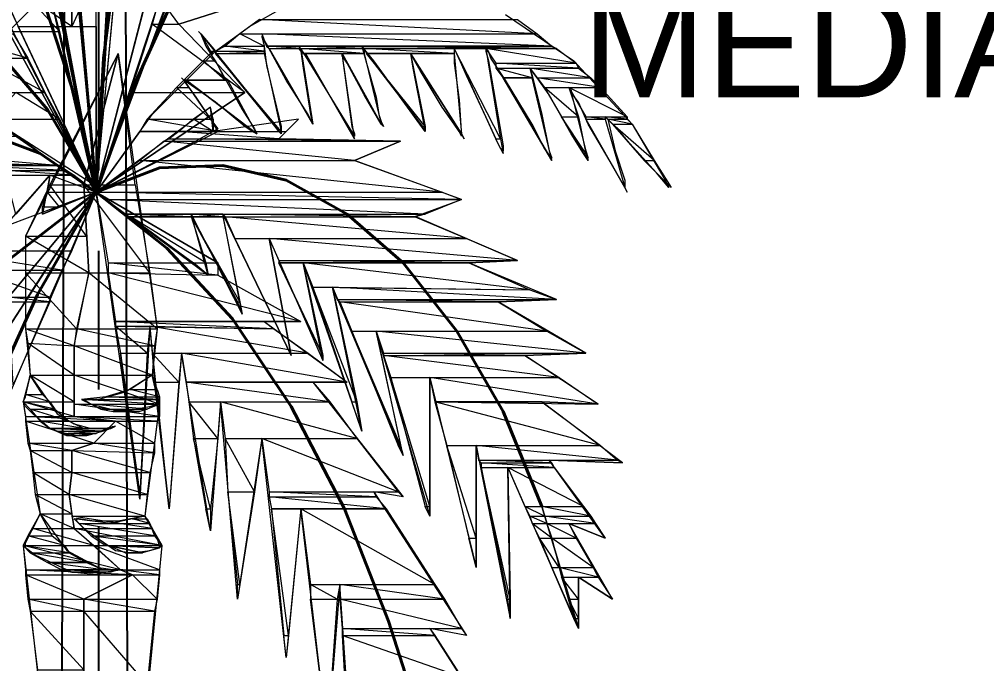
# Model space of a CAD drawing. Header units: inches. Extents: x 11 to 850, y 10 to 598.
# Drawn here: x 382.06 to 407.88, y 502.57 to 519.77 of the extents above; entities that cross this region are included whole.
import ezdxf

# ---------------------------------------------------------------- set-up
doc = ezdxf.new("R2010")
doc.units = ezdxf.units.IN
doc.header["$MEASUREMENT"] = 0
doc.layers.add('PDF_Geometry', color=7, linetype='Continuous')
doc.layers.add('PDF_Text', color=7, linetype='Continuous')
doc.styles.add('PDF Arial', font='arial.ttf')

msp = doc.modelspace()

# ---------------------------------------------------------------- linework, layer by layer
at = {"layer": 'PDF_Geometry', "color": 6, "lineweight": 25}
for points in [[(383.458, 581.037), (383.068, 465.664)], [(384.759, 581.037), (385.019, 465.664)]]:
    msp.add_lwpolyline(points, dxfattribs=at)
at = {"layer": 'PDF_Geometry', "color": 132, "lineweight": 40, "true_color": 0x00b8b8}
for points in [[(372.792, 498.182), (374.223, 501.954), (375.849, 505.466), (377.67, 508.522), (379.686, 511.189), (381.832, 513.4), (384.109, 515.156), (384.434, 520.294), (384.434, 525.432), (384.174, 530.504), (383.653, 535.512), (382.938, 540.455)], [(393.669, 540.065), (391.913, 538.569), (390.287, 536.683), (388.791, 534.406), (387.491, 531.74), (386.385, 528.813), (385.474, 525.627), (384.759, 522.245), (384.304, 518.733), (384.109, 515.156), (385.214, 518.213), (386.45, 520.944), (387.816, 523.415), (389.377, 525.497), (391.068, 527.253), (392.889, 528.618), (394.71, 529.594)], [(384.109, 515.156), (383.068, 520.359), (381.767, 525.432), (380.337, 530.309), (378.711, 534.927), (376.825, 539.349)], [(384.109, 515.156), (383.588, 521.139), (382.873, 526.992), (381.963, 532.781), (380.792, 538.374)], [(374.223, 528.943), (375.849, 528.553), (377.41, 527.708), (378.906, 526.472), (380.272, 524.846), (381.507, 522.83), (382.613, 520.554), (383.458, 517.952), (384.109, 515.156), (382.808, 517.367), (381.247, 519.188), (379.621, 520.489), (377.865, 521.269), (376.109, 521.594), (374.353, 521.334), (372.597, 520.554), (370.971, 519.318), (369.411, 517.562), (368.045, 515.416)], [(371.362, 508.392), (372.337, 510.798), (373.508, 512.815), (374.874, 514.506), (376.304, 515.741), (377.865, 516.587), (379.426, 516.912), (381.052, 516.782), (382.613, 516.196), (384.109, 515.156), (382.548, 512.424), (381.117, 509.303), (379.881, 505.856), (378.906, 502.279), (378.125, 498.442), (377.605, 494.474)], [(396.01, 506.766), (394.97, 509.303), (393.734, 511.449), (392.303, 513.27), (390.807, 514.571), (389.182, 515.481), (387.491, 515.871), (385.8, 515.806), (384.109, 515.156), (385.995, 513.66), (387.751, 511.774), (389.312, 509.433), (390.742, 506.701), (391.913, 503.71), (392.954, 500.458), (393.669, 496.946)]]:
    msp.add_lwpolyline(points, dxfattribs=at)
at = {"layer": 'PDF_Geometry', "lineweight": 25}
for points in [[(384.174, 528.293), (384.174, 515.741)], [(384.174, 520.944), (384.174, 517.237)], [(384.174, 515.416), (384.174, 515.416)], [(384.174, 513.595), (384.174, 509.888)], [(384.174, 508.067), (384.174, 508.067)], [(384.174, 506.246), (384.174, 501.693)]]:
    msp.add_lwpolyline(points, dxfattribs=at)
at = {"layer": 'PDF_Geometry', "color": 172, "lineweight": 20, "true_color": 0x0000b8}
for points in [[(382.093, 525.757), (384.109, 515.156), (384.564, 523.22)], [(382.483, 520.164), (381.767, 519.448), (384.109, 515.156), (382.353, 522.7)], [(384.109, 515.156), (385.605, 517.237), (387.295, 518.928), (388.206, 519.578), (389.116, 520.099)], [(395.035, 519.903), (396.856, 518.668), (398.417, 516.977), (399.262, 515.546), (399.392, 515.286), (399.067, 515.676), (398.352, 516.457), (398.026, 516.847), (397.831, 517.042), (397.766, 517.107), (397.961, 516.261), (398.221, 515.481), (398.221, 515.286), (398.287, 515.156), (398.221, 515.286), (397.896, 515.871), (397.246, 516.977), (396.986, 517.562), (396.791, 517.822), (396.791, 517.887), (396.791, 517.822), (397.181, 516.261), (397.246, 516.066), (397.116, 516.196), (396.791, 516.717), (396.205, 517.757), (395.88, 518.213), (395.685, 518.473), (395.75, 518.278), (396.01, 517.237), (396.205, 516.261), (396.27, 516.066), (396.075, 516.327), (395.75, 516.977), (395.035, 518.148), (394.645, 518.733), (394.579, 518.928), (394.514, 518.993), (394.514, 518.928), (394.579, 518.668), (394.97, 516.392), (394.97, 516.261), (394.905, 516.327), (394.775, 516.587), (394.514, 517.172), (393.994, 518.278), (393.734, 518.863), (393.669, 518.993), (393.669, 518.863), (393.669, 518.603), (393.799, 517.627), (393.864, 516.652), (393.799, 516.782), (393.669, 516.977), (393.344, 517.432), (392.758, 518.408), (392.498, 518.863), (392.563, 518.473), (392.889, 516.782), (391.523, 518.668), (391.198, 519.058), (391.328, 518.603), (391.588, 517.692), (391.653, 517.237), (391.718, 517.042), (391.783, 516.912), (391.718, 516.977), (391.263, 517.757), (390.807, 518.603), (390.677, 518.798), (390.677, 518.863), (390.677, 518.798), (390.742, 518.343), (390.872, 517.367), (390.937, 516.912), (391.002, 516.717), (391.002, 516.652), (390.937, 516.782), (389.702, 518.798), (389.572, 518.993), (389.507, 518.993), (389.572, 518.928), (389.637, 518.473), (389.767, 517.627), (389.832, 517.237), (389.897, 516.977), (389.767, 517.237), (389.182, 518.148), (388.661, 519.123), (388.531, 519.318), (388.596, 519.058), (388.661, 518.538), (388.921, 517.432), (389.051, 516.912), (389.051, 516.782), (389.051, 516.717), (388.986, 516.782), (388.791, 517.042), (386.97, 519.318), (386.84, 519.448), (386.905, 519.383), (387.035, 519.058), (387.36, 518.538), (388.011, 517.367), (388.336, 516.847), (388.401, 516.717), (388.271, 516.782), (388.076, 516.912), (387.295, 517.562), (386.45, 518.148), (386.385, 518.213), (386.45, 518.148), (386.58, 517.952), (386.775, 517.692), (387.165, 517.107), (387.36, 516.847), (386.775, 516.522), (384.109, 515.156)], [(384.109, 515.156), (380.987, 510.343)], [(384.109, 515.156), (380.987, 510.343)], [(381.767, 512.359), (384.109, 515.156)], [(381.767, 512.359), (384.109, 515.156)]]:
    msp.add_lwpolyline(points, dxfattribs=at)
at = {"layer": 'PDF_Geometry', "color": 52, "lineweight": 20, "true_color": 0xdddd00}
for points in [[(387.035, 524.066), (384.109, 515.156), (388.076, 517.822), (386.32, 519.643), (388.336, 520.294)], [(380.987, 521.79), (384.109, 515.156), (384.109, 521.009), (383.458, 519.578), (383.458, 523.09)], [(383.393, 523.025), (384.109, 515.156), (386.06, 522.7)], [(381.312, 517.107), (384.109, 515.156), (381.182, 520.814)], [(386.125, 520.489), (384.109, 515.156), (384.629, 520.684)], [(381.377, 513.92), (382.873, 515.611), (382.678, 514.571), (384.109, 515.156), (380.011, 518.017)], [(396.986, 503.514), (396.986, 504.88), (397.896, 504.295), (396.726, 506.311), (397.701, 505.921), (396.205, 508.002), (398.156, 507.937), (396.01, 509.563), (397.506, 509.498), (395.555, 510.798), (397.181, 510.864), (394.84, 512.229), (396.4, 512.294), (394.059, 513.27), (395.36, 513.335), (392.628, 514.506), (393.864, 514.961), (391.002, 516.001), (392.238, 516.522), (388.986, 516.587), (389.507, 517.107), (387.23, 516.782), (387.165, 517.432), (384.109, 515.156), (387.1, 512.945), (386.645, 514.571), (388.011, 511.904), (387.491, 514.571), (389.312, 510.798), (388.726, 513.92), (390.157, 510.668), (389.637, 513.27), (391.198, 508.782), (390.417, 512.62), (392.303, 508.132), (391.588, 511.449), (393.019, 506.506), (393.019, 510.213), (394.254, 505.14), (394.254, 508.392), (395.165, 503.775), (395.1, 507.807), (396.986, 503.514), (396.01, 506.766), (396.986, 503.514)], [(381.767, 509.693), (384.109, 515.156), (379.946, 513.595)], [(384.109, 515.156), (387.36, 513.27), (387.36, 512.945), (389.572, 511.709), (388.596, 511.709), (390.807, 510.083), (389.897, 510.083), (392.303, 507.026), (391.523, 507.156), (393.994, 503.319), (393.019, 503.514), (394.84, 500.653)], [(391.068, 498.051), (390.612, 504.685), (390.287, 500.588), (389.572, 506.701), (389.182, 502.734), (388.531, 508.587), (387.881, 504.295), (387.426, 509.563), (387.165, 506.116), (386.385, 510.864), (386.06, 506.701), (385.539, 511.579), (385.279, 506.961), (384.109, 515.156)]]:
    msp.add_lwpolyline(points, dxfattribs=at)
at = {"layer": 'PDF_Geometry', "color": 172, "lineweight": 0, "true_color": 0x0000b8}
for points in [[(382.808, 522.115), (384.499, 522.115), (384.109, 515.156), (382.808, 522.115)], [(382.483, 520.164), (381.767, 519.448), (383.133, 519.448), (382.483, 520.164)], [(382.483, 520.164), (382.938, 520.164), (383.133, 519.448), (382.483, 520.164)], [(387.946, 519.383), (395.88, 519.383), (388.466, 519.773), (387.946, 519.383)], [(395.88, 519.383), (388.466, 519.773), (395.36, 519.773), (395.88, 519.383)], [(381.767, 519.448), (383.133, 519.448), (384.109, 515.156), (381.767, 519.448)], [(386.84, 519.448), (386.905, 519.383), (386.905, 519.383), (386.84, 519.448)], [(387.165, 518.928), (387.295, 518.928), (386.905, 519.383), (387.165, 518.928)], [(387.295, 518.928), (386.905, 519.383), (387.295, 518.928)], [(387.556, 519.058), (388.596, 519.058), (387.946, 519.383), (387.556, 519.058)], [(388.596, 519.058), (387.946, 519.383), (388.531, 519.383), (388.596, 519.058)], [(388.661, 519.058), (396.27, 519.058), (388.531, 519.383), (388.661, 519.058)], [(396.27, 519.058), (388.531, 519.383), (395.88, 519.383), (396.27, 519.058)], [(387.295, 518.928), (388.596, 518.928), (387.556, 519.058), (387.295, 518.928)], [(388.596, 518.928), (387.556, 519.058), (388.596, 519.058), (388.596, 518.928)], [(388.661, 519.058), (391.198, 519.058), (391.198, 519.058), (388.661, 519.058)], [(391.198, 519.058), (391.198, 519.058), (388.661, 519.058), (391.198, 519.058)], [(388.726, 518.993), (389.572, 518.993), (388.661, 519.058), (388.726, 518.993)], [(389.572, 518.993), (388.661, 519.058), (389.507, 519.058), (389.572, 518.993)], [(389.897, 516.977), (389.897, 516.977), (388.726, 518.993), (389.897, 516.977)], [(389.897, 516.977), (388.726, 518.993), (389.572, 518.993), (389.897, 516.977)], [(389.572, 518.993), (391.263, 518.993), (389.507, 519.058), (389.572, 518.993)], [(391.263, 518.993), (389.507, 519.058), (391.198, 519.058), (391.263, 518.993)], [(389.637, 518.863), (391.263, 518.863), (389.572, 518.993), (389.637, 518.863)], [(391.263, 518.863), (389.572, 518.993), (391.263, 518.993), (391.263, 518.863)], [(391.198, 519.058), (396.27, 519.058), (396.27, 519.058), (391.198, 519.058)], [(396.27, 519.058), (396.27, 519.058), (391.198, 519.058), (396.27, 519.058)], [(391.263, 518.993), (396.4, 518.993), (391.198, 519.058), (391.263, 518.993)], [(396.4, 518.993), (391.198, 519.058), (396.27, 519.058), (396.4, 518.993)], [(391.263, 518.993), (394.514, 518.993), (394.514, 518.993), (391.263, 518.993)], [(394.514, 518.993), (394.514, 518.993), (391.263, 518.993), (394.514, 518.993)], [(391.328, 518.863), (393.669, 518.863), (391.263, 518.993), (391.328, 518.863)], [(393.669, 518.863), (391.263, 518.993), (393.669, 518.993), (393.669, 518.863)], [(393.669, 518.993), (394.775, 516.587), (394.905, 516.587), (393.669, 518.993)], [(393.669, 518.993), (394.514, 518.993), (394.905, 516.587), (393.669, 518.993)], [(394.514, 518.993), (396.4, 518.993), (396.4, 518.993), (394.514, 518.993)], [(396.4, 518.993), (396.4, 518.993), (394.514, 518.993), (396.4, 518.993)], [(394.775, 518.603), (396.921, 518.603), (394.514, 518.993), (394.775, 518.603)], [(396.921, 518.603), (394.514, 518.993), (396.4, 518.993), (396.921, 518.603)], [(387.165, 518.863), (386.97, 518.668), (387.295, 518.668), (387.165, 518.863)], [(387.165, 518.863), (387.23, 518.863), (387.165, 518.928), (387.165, 518.863)], [(387.23, 518.863), (387.165, 518.928), (387.295, 518.928), (387.23, 518.863)], [(387.23, 518.863), (387.165, 518.863), (387.23, 518.863)], [(387.165, 518.863), (387.23, 518.863), (387.23, 518.863), (387.165, 518.863)], [(387.23, 518.863), (387.23, 518.863), (387.165, 518.863), (387.23, 518.863)], [(387.295, 518.863), (388.596, 518.863), (387.295, 518.928), (387.295, 518.863)], [(388.596, 518.863), (387.295, 518.928), (388.596, 518.928), (388.596, 518.863)], [(387.295, 518.863), (388.986, 516.782), (389.051, 516.782), (387.295, 518.863)], [(387.295, 518.863), (388.596, 518.863), (389.051, 516.782), (387.295, 518.863)], [(389.702, 518.863), (390.677, 518.863), (389.637, 518.863), (389.702, 518.863)], [(390.677, 518.863), (389.637, 518.863), (390.677, 518.863)], [(390.677, 518.863), (389.702, 518.863), (391.003, 516.587), (390.677, 518.863)], [(389.702, 518.863), (391.003, 516.587), (391.003, 516.587), (389.702, 518.863)], [(390.677, 518.863), (391.263, 518.863), (391.263, 518.863), (390.677, 518.863)], [(391.263, 518.863), (391.263, 518.863), (390.677, 518.863), (391.263, 518.863)], [(391.718, 516.977), (391.718, 516.977), (390.677, 518.863), (391.718, 516.977)], [(391.718, 516.977), (390.677, 518.863), (391.263, 518.863), (391.718, 516.977)], [(391.328, 518.863), (392.498, 518.863), (392.498, 518.863), (391.328, 518.863)], [(392.498, 518.863), (392.498, 518.863), (391.328, 518.863), (392.498, 518.863)], [(391.328, 518.863), (392.823, 516.912), (392.889, 516.912), (391.328, 518.863)], [(391.328, 518.863), (392.498, 518.863), (392.889, 516.912), (391.328, 518.863)], [(392.498, 518.863), (393.669, 518.863), (393.669, 518.863), (392.498, 518.863)], [(393.669, 518.863), (393.669, 518.863), (392.498, 518.863), (393.669, 518.863)], [(393.864, 516.717), (393.864, 516.717), (392.498, 518.863), (393.864, 516.717)], [(393.864, 516.717), (392.498, 518.863), (393.669, 518.863), (393.864, 516.717)], [(386.45, 518.148), (387.556, 518.148), (386.97, 518.668), (386.45, 518.148)], [(387.556, 518.148), (386.97, 518.668), (387.295, 518.668), (387.556, 518.148)], [(394.775, 518.473), (396.986, 518.473), (394.775, 518.603), (394.775, 518.473)], [(396.986, 518.473), (394.775, 518.603), (396.921, 518.603), (396.986, 518.473)], [(394.97, 518.213), (395.75, 518.213), (394.775, 518.473), (394.97, 518.213)], [(395.75, 518.213), (394.775, 518.473), (395.685, 518.473), (395.75, 518.213)], [(395.88, 518.213), (397.311, 518.213), (395.685, 518.473), (395.88, 518.213)], [(397.311, 518.213), (395.685, 518.473), (396.986, 518.473), (397.311, 518.213)], [(386.385, 518.213), (386.45, 518.147), (386.45, 518.147), (386.385, 518.213)], [(395.75, 518.213), (394.97, 518.213), (396.27, 516.001), (395.75, 518.213)], [(394.97, 518.213), (396.27, 516.001), (396.27, 516.001), (394.97, 518.213)], [(396.075, 517.952), (397.571, 517.952), (395.88, 518.213), (396.075, 517.952)], [(397.571, 517.952), (395.88, 518.213), (397.311, 518.213), (397.571, 517.952)], [(385.474, 517.107), (387.165, 517.107), (386.255, 517.952), (385.474, 517.107)], [(386.45, 518.148), (386.255, 517.952), (386.58, 517.952), (386.45, 518.148)], [(387.165, 517.107), (386.255, 517.952), (386.58, 517.952), (387.165, 517.107)], [(386.45, 518.148), (386.45, 518.148), (386.45, 518.148)], [(386.515, 518.148), (387.621, 518.148), (386.45, 518.148), (386.515, 518.148)], [(387.621, 518.148), (386.45, 518.148), (387.556, 518.148), (387.621, 518.148)], [(387.621, 518.148), (386.515, 518.148), (388.401, 516.717), (387.621, 518.148)], [(386.515, 518.148), (388.401, 516.717), (388.401, 516.717), (386.515, 518.148)], [(396.531, 517.172), (396.986, 517.172), (396.075, 517.952), (396.531, 517.172)], [(396.986, 517.172), (396.075, 517.952), (396.726, 517.952), (396.986, 517.172)], [(397.181, 517.172), (398.287, 517.172), (396.726, 517.952), (397.181, 517.172)], [(398.287, 517.172), (396.726, 517.952), (397.571, 517.952), (398.287, 517.172)], [(396.531, 517.172), (397.116, 516.196), (397.181, 516.196), (396.531, 517.172)], [(396.531, 517.172), (396.986, 517.172), (397.181, 516.196), (396.531, 517.172)], [(397.181, 517.107), (397.701, 517.107), (397.181, 517.172), (397.181, 517.107)], [(397.701, 517.107), (397.181, 517.172), (397.701, 517.172), (397.701, 517.107)], [(397.766, 517.107), (398.287, 517.107), (397.701, 517.172), (397.766, 517.107)], [(398.287, 517.107), (397.701, 517.172), (398.287, 517.172), (398.287, 517.107)], [(385.279, 516.782), (387.36, 516.782), (385.474, 517.107), (385.279, 516.782)], [(387.36, 516.782), (385.474, 517.107), (387.165, 517.107), (387.36, 516.782)], [(389.897, 516.977), (389.897, 516.977), (389.897, 516.977)], [(391.718, 516.977), (391.783, 516.912), (391.783, 516.912), (391.718, 516.977)], [(392.823, 516.912), (392.889, 516.912), (392.889, 516.782), (392.823, 516.912)], [(398.221, 515.286), (398.221, 515.286), (397.181, 517.107), (398.221, 515.286)], [(398.221, 515.286), (397.181, 517.107), (397.701, 517.107), (398.221, 515.286)], [(397.896, 516.977), (398.417, 516.977), (397.766, 517.107), (397.896, 516.977)], [(398.417, 516.977), (397.766, 517.107), (398.287, 517.107), (398.417, 516.977)], [(397.896, 516.977), (398.742, 516.001), (399.002, 516.001), (397.896, 516.977)], [(397.896, 516.977), (398.417, 516.977), (399.002, 516.001), (397.896, 516.977)], [(387.36, 516.782), (385.279, 516.782), (384.109, 515.156), (387.36, 516.782)], [(385.279, 516.782), (384.109, 515.156), (384.109, 515.156), (385.279, 516.782)], [(388.401, 516.717), (388.401, 516.717), (388.401, 516.717)], [(388.986, 516.782), (389.051, 516.782), (389.051, 516.717), (388.986, 516.782)], [(393.864, 516.717), (393.929, 516.587), (393.929, 516.587), (393.864, 516.717)], [(391.003, 516.587), (391.003, 516.587), (391.003, 516.587)], [(394.775, 516.587), (394.905, 516.587), (394.97, 516.196), (394.775, 516.587)], [(397.116, 516.196), (397.181, 516.196), (397.246, 516.001), (397.116, 516.196)], [(396.27, 516.001), (396.27, 516.001), (396.27, 516.001)], [(398.742, 516.001), (399.002, 516.001), (399.457, 515.286), (398.742, 516.001)], [(384.109, 515.156), (381.767, 512.359), (382.288, 512.359), (384.109, 515.156)], [(384.109, 515.156), (384.109, 515.156), (384.109, 515.156)], [(398.221, 515.286), (398.287, 515.156), (398.287, 515.156), (398.221, 515.286)], [(381.767, 512.359), (382.288, 512.359), (381.702, 511.449), (381.767, 512.359)]]:
    msp.add_lwpolyline(points, dxfattribs=at)
at = {"layer": 'PDF_Geometry', "color": 52, "lineweight": 0, "true_color": 0xdddd00}
for points in [[(382.028, 519.578), (383.458, 519.578), (381.377, 521.009), (382.028, 519.578)], [(383.458, 519.578), (381.377, 521.009), (383.458, 521.009), (383.458, 519.578)], [(384.109, 521.009), (383.458, 519.578), (384.109, 519.578), (384.109, 521.009)], [(383.588, 520.684), (385.54, 520.684), (384.109, 515.156), (383.588, 520.684)], [(385.605, 519.643), (386.32, 519.643), (385.8, 520.359), (385.605, 519.643)], [(386.32, 519.643), (385.8, 520.359), (388.336, 520.294), (386.32, 519.643)], [(384.564, 520.034), (385.93, 520.034), (384.109, 515.156), (384.564, 520.034)], [(382.028, 519.578), (384.109, 519.578), (384.109, 515.156), (382.028, 519.578)], [(385.605, 519.643), (385.019, 517.822), (388.076, 517.822), (385.605, 519.643)], [(385.605, 519.643), (386.32, 519.643), (388.076, 517.822), (385.605, 519.643)], [(379.621, 518.733), (382.288, 518.733), (379.946, 519.383), (379.621, 518.733)], [(382.288, 518.733), (379.946, 519.383), (381.898, 519.383), (382.288, 518.733)], [(380.662, 517.822), (382.743, 517.822), (381.052, 518.733), (380.662, 517.822)], [(382.743, 517.822), (381.052, 518.733), (382.288, 518.733), (382.743, 517.822)], [(381.312, 517.107), (383.133, 517.107), (381.963, 517.822), (381.312, 517.107)], [(383.133, 517.107), (381.963, 517.822), (382.743, 517.822), (383.133, 517.107)], [(385.019, 517.822), (388.076, 517.822), (384.109, 515.156), (385.019, 517.822)], [(387.165, 517.432), (386.71, 517.107), (387.23, 517.107), (387.165, 517.432)], [(381.312, 517.107), (383.849, 515.351), (384.044, 515.351), (381.312, 517.107)], [(381.312, 517.107), (383.133, 517.107), (384.044, 515.351), (381.312, 517.107)], [(386.32, 516.782), (387.23, 516.782), (386.71, 517.107), (386.32, 516.782)], [(387.23, 516.782), (386.71, 517.107), (387.23, 517.107), (387.23, 516.782)], [(389.507, 517.107), (387.23, 516.782), (389.182, 516.782), (389.507, 517.107)], [(374.483, 515.936), (383.068, 515.871), (373.963, 516.652), (374.483, 515.936)], [(383.068, 515.871), (373.963, 516.652), (382.028, 516.652), (383.068, 515.871)], [(386.06, 516.587), (388.986, 516.587), (386.32, 516.782), (386.06, 516.587)], [(388.986, 516.587), (386.32, 516.782), (389.182, 516.782), (388.986, 516.587)], [(385.279, 516.001), (391.002, 516.001), (385.93, 516.522), (385.279, 516.001)], [(385.93, 516.522), (392.238, 516.522), (386.06, 516.587), (385.93, 516.522)], [(391.002, 516.001), (385.93, 516.522), (392.238, 516.522), (391.002, 516.001)], [(392.238, 516.522), (386.06, 516.587), (388.986, 516.587), (392.238, 516.522)], [(380.597, 515.871), (383.133, 515.871), (380.597, 515.936), (380.597, 515.871)], [(383.133, 515.871), (380.597, 515.936), (383.068, 515.871), (383.133, 515.871)], [(380.597, 515.741), (383.328, 515.741), (380.597, 515.871), (380.597, 515.741)], [(383.328, 515.741), (380.597, 515.871), (383.133, 515.871), (383.328, 515.741)], [(384.109, 515.156), (393.344, 515.156), (385.279, 516.001), (384.109, 515.156)], [(393.344, 515.156), (385.279, 516.001), (391.002, 516.001), (393.344, 515.156)], [(381.702, 515.611), (383.523, 515.611), (381.702, 515.741), (381.702, 515.611)], [(383.523, 515.611), (381.702, 515.741), (383.328, 515.741), (383.523, 515.611)], [(381.702, 515.611), (382.873, 515.611), (381.963, 514.571), (381.702, 515.611)], [(382.808, 515.156), (384.109, 515.156), (382.873, 515.611), (382.808, 515.156)], [(384.109, 515.156), (382.873, 515.611), (383.523, 515.611), (384.109, 515.156)], [(384.109, 515.156), (379.946, 513.595), (383.458, 513.595), (384.109, 515.156)], [(382.808, 515.156), (382.678, 514.766), (383.133, 514.766), (382.808, 515.156)], [(382.808, 515.156), (384.109, 515.156), (383.133, 514.766), (382.808, 515.156)], [(383.849, 515.351), (384.044, 515.351), (384.109, 515.156), (383.849, 515.351)], [(384.369, 514.961), (393.864, 514.961), (384.109, 515.156), (384.369, 514.961)], [(393.864, 514.961), (384.109, 515.156), (393.344, 515.156), (393.864, 514.961)], [(384.109, 515.156), (384.434, 513.27), (387.36, 513.27), (384.109, 515.156)], [(384.889, 514.571), (392.889, 514.571), (384.369, 514.961), (384.889, 514.571)], [(392.889, 514.571), (384.369, 514.961), (393.864, 514.961), (392.889, 514.571)], [(382.678, 514.766), (383.133, 514.766), (382.678, 514.571), (382.678, 514.766)], [(384.889, 514.571), (387.491, 514.571), (387.491, 514.571), (384.889, 514.571)], [(387.491, 514.571), (387.491, 514.571), (384.889, 514.571), (387.491, 514.571)], [(385.019, 514.505), (386.645, 514.505), (384.889, 514.571), (385.019, 514.505)], [(386.645, 514.505), (384.889, 514.571), (386.645, 514.571), (386.645, 514.505)], [(386.71, 513.27), (387.035, 513.27), (385.019, 514.506), (386.71, 513.27)], [(387.035, 513.27), (385.019, 514.506), (386.645, 514.506), (387.035, 513.27)], [(386.645, 514.505), (387.491, 514.505), (386.645, 514.571), (386.645, 514.505)], [(387.491, 514.505), (386.645, 514.571), (387.491, 514.571), (387.491, 514.505)], [(387.881, 512.229), (387.946, 512.229), (386.645, 514.506), (387.881, 512.229)], [(387.946, 512.229), (386.645, 514.506), (387.491, 514.506), (387.946, 512.229)], [(387.556, 514.505), (392.628, 514.505), (387.491, 514.571), (387.556, 514.505)], [(392.628, 514.505), (387.491, 514.571), (392.889, 514.571), (392.628, 514.505)], [(387.816, 513.92), (393.994, 513.92), (387.556, 514.505), (387.816, 513.92)], [(393.994, 513.92), (387.556, 514.505), (392.628, 514.505), (393.994, 513.92)], [(389.312, 510.798), (389.312, 510.798), (387.816, 513.92), (389.312, 510.798)], [(389.312, 510.798), (387.816, 513.92), (388.726, 513.92), (389.312, 510.798)], [(388.986, 513.335), (395.36, 513.335), (388.726, 513.92), (388.986, 513.335)], [(395.36, 513.335), (388.726, 513.92), (393.994, 513.92), (395.36, 513.335)], [(380.857, 513.075), (383.198, 513.075), (379.946, 513.595), (380.857, 513.075)], [(383.198, 513.075), (379.946, 513.595), (383.458, 513.595), (383.198, 513.075)], [(388.986, 513.27), (394.059, 513.27), (388.986, 513.335), (388.986, 513.27)], [(394.059, 513.27), (388.986, 513.335), (395.36, 513.335), (394.059, 513.27)], [(379.101, 512.359), (382.873, 512.359), (380.857, 513.075), (379.101, 512.359)], [(382.873, 512.359), (380.857, 513.075), (383.198, 513.075), (382.873, 512.359)], [(384.434, 513.01), (387.36, 512.945), (384.434, 513.27), (384.434, 513.01)], [(387.36, 512.945), (384.434, 513.27), (387.36, 513.27), (387.36, 512.945)], [(386.71, 513.27), (387.035, 513.27), (387.1, 512.945), (386.71, 513.27)], [(388.986, 513.27), (394.059, 513.27), (394.059, 513.27), (388.986, 513.27)], [(394.059, 513.27), (394.059, 513.27), (388.986, 513.27), (394.059, 513.27)], [(390.157, 510.798), (390.157, 510.798), (388.986, 513.27), (390.157, 510.798)], [(390.157, 510.798), (388.986, 513.27), (389.637, 513.27), (390.157, 510.798)], [(389.897, 512.619), (395.685, 512.554), (389.637, 513.27), (389.897, 512.619)], [(395.685, 512.554), (389.637, 513.27), (394.059, 513.27), (395.685, 512.554)], [(384.629, 511.709), (389.572, 511.709), (384.434, 513.01), (384.629, 511.709)], [(389.572, 511.709), (384.434, 513.01), (387.361, 512.945), (389.572, 511.709)], [(390.937, 509.563), (391.068, 509.563), (389.897, 512.619), (390.937, 509.563)], [(391.068, 509.563), (389.897, 512.619), (390.417, 512.619), (391.068, 509.563)], [(390.547, 512.294), (396.4, 512.294), (390.417, 512.619), (390.547, 512.294)], [(396.4, 512.294), (390.417, 512.619), (395.685, 512.554), (396.4, 512.294)], [(381.767, 512.229), (382.873, 512.229), (381.767, 512.359), (381.767, 512.229)], [(382.873, 512.229), (381.767, 512.359), (382.873, 512.359), (382.873, 512.229)], [(390.612, 512.229), (394.84, 512.229), (390.547, 512.294), (390.612, 512.229)], [(394.84, 512.229), (390.547, 512.294), (396.4, 512.294), (394.84, 512.229)], [(381.767, 512.229), (382.873, 512.229), (381.897, 510.018), (381.767, 512.229)], [(387.881, 512.229), (387.946, 512.229), (388.011, 511.904), (387.881, 512.229)], [(390.937, 511.449), (396.14, 511.449), (390.612, 512.229), (390.937, 511.449)], [(396.14, 511.449), (390.612, 512.229), (394.84, 512.229), (396.14, 511.449)], [(388.596, 511.709), (388.596, 511.709), (384.629, 511.709), (388.596, 511.709)], [(388.596, 511.709), (384.629, 511.709), (389.572, 511.709), (388.596, 511.709)], [(384.629, 511.579), (388.856, 511.514), (384.629, 511.709), (384.629, 511.579)], [(388.856, 511.514), (384.629, 511.709), (388.596, 511.709), (388.856, 511.514)], [(384.759, 510.864), (385.474, 510.864), (384.629, 511.579), (384.759, 510.864)], [(385.474, 510.864), (384.629, 511.579), (385.54, 511.579), (385.474, 510.864)], [(385.605, 510.864), (389.767, 510.864), (385.539, 511.579), (385.605, 510.864)], [(389.767, 510.864), (385.539, 511.579), (388.856, 511.514), (389.767, 510.864)], [(392.173, 508.392), (392.238, 508.392), (390.937, 511.449), (392.173, 508.392)], [(392.238, 508.392), (390.937, 511.449), (391.588, 511.449), (392.238, 508.392)], [(391.783, 510.864), (397.181, 510.864), (391.588, 511.449), (391.783, 510.864)], [(397.181, 510.864), (391.588, 511.449), (396.14, 511.449), (397.181, 510.864)], [(385.279, 507.091), (385.279, 507.091), (384.759, 510.864), (385.279, 507.091)], [(385.279, 507.091), (384.759, 510.864), (385.474, 510.864), (385.279, 507.091)], [(385.67, 510.083), (386.32, 510.083), (385.605, 510.864), (385.67, 510.083)], [(386.32, 510.083), (385.605, 510.864), (386.385, 510.864), (386.32, 510.083)], [(386.515, 510.083), (390.807, 510.083), (386.385, 510.864), (386.515, 510.083)], [(390.807, 510.083), (386.385, 510.864), (389.767, 510.864), (390.807, 510.083)], [(389.312, 510.798), (389.312, 510.798), (389.312, 510.798)], [(390.157, 510.798), (390.157, 510.668), (390.157, 510.668), (390.157, 510.798)], [(391.783, 510.798), (395.555, 510.798), (391.783, 510.864), (391.783, 510.798)], [(395.555, 510.798), (391.783, 510.864), (397.181, 510.864), (395.555, 510.798)], [(391.978, 510.213), (396.466, 510.213), (391.783, 510.798), (391.978, 510.213)], [(396.466, 510.213), (391.783, 510.798), (395.555, 510.798), (396.466, 510.213)], [(392.889, 506.766), (393.019, 506.766), (391.978, 510.213), (392.889, 506.766)], [(393.019, 506.766), (391.978, 510.213), (393.019, 510.213), (393.019, 506.766)], [(393.149, 509.563), (397.506, 509.498), (393.019, 510.213), (393.149, 509.563)], [(397.506, 509.498), (393.019, 510.213), (396.466, 510.213), (397.506, 509.498)], [(386.06, 506.701), (386.06, 506.701), (385.67, 510.083), (386.06, 506.701)], [(386.06, 506.701), (385.67, 510.083), (386.32, 510.083), (386.06, 506.701)], [(389.897, 510.083), (389.897, 510.083), (386.515, 510.083), (389.897, 510.083)], [(389.897, 510.083), (386.515, 510.083), (390.807, 510.083), (389.897, 510.083)], [(386.58, 509.563), (390.352, 509.563), (386.515, 510.083), (386.58, 509.563)], [(390.352, 509.563), (386.515, 510.083), (389.897, 510.083), (390.352, 509.563)], [(386.71, 508.587), (387.361, 508.587), (386.58, 509.563), (386.71, 508.587)], [(387.361, 508.587), (386.58, 509.563), (387.426, 509.563), (387.361, 508.587)], [(387.556, 508.587), (391.068, 508.587), (387.426, 509.563), (387.556, 508.587)], [(391.068, 508.587), (387.426, 509.563), (390.352, 509.563), (391.068, 508.587)], [(390.937, 509.563), (391.068, 509.563), (391.198, 508.782), (390.937, 509.563)], [(396.01, 509.563), (396.01, 509.563), (393.149, 509.563), (396.01, 509.563)], [(396.01, 509.563), (393.149, 509.563), (397.506, 509.498), (396.01, 509.563)], [(393.474, 508.392), (397.571, 508.392), (393.149, 509.563), (393.474, 508.392)], [(397.571, 508.392), (393.149, 509.563), (396.01, 509.563), (397.571, 508.392)], [(387.035, 506.701), (387.165, 506.701), (386.71, 508.587), (387.035, 506.701)], [(387.165, 506.701), (386.71, 508.587), (387.36, 508.587), (387.165, 506.701)], [(387.621, 507.156), (388.336, 507.156), (387.556, 508.587), (387.621, 507.156)], [(388.336, 507.156), (387.556, 508.587), (388.531, 508.587), (388.336, 507.156)], [(388.726, 507.156), (392.173, 507.156), (388.531, 508.587), (388.726, 507.156)], [(392.173, 507.156), (388.531, 508.587), (391.068, 508.587), (392.173, 507.156)], [(392.173, 508.392), (392.238, 508.392), (392.303, 508.132), (392.173, 508.392)], [(394.059, 505.921), (394.254, 505.921), (393.474, 508.392), (394.059, 505.921)], [(394.254, 505.921), (393.474, 508.392), (394.254, 508.392), (394.254, 505.921)], [(394.319, 508.002), (398.026, 508.002), (394.254, 508.392), (394.319, 508.002)], [(398.026, 508.002), (394.254, 508.392), (397.571, 508.392), (398.026, 508.002)], [(394.384, 507.937), (396.27, 507.937), (394.319, 508.002), (394.384, 507.937)], [(396.27, 507.937), (394.319, 508.002), (396.205, 508.002), (396.27, 507.937)], [(394.384, 507.807), (396.335, 507.807), (394.384, 507.937), (394.384, 507.807)], [(396.335, 507.807), (394.384, 507.937), (396.27, 507.937), (396.335, 507.807)], [(396.205, 508.002), (398.026, 508.002), (398.156, 507.937), (396.205, 508.002)], [(395.1, 504.295), (395.165, 504.295), (394.384, 507.807), (395.1, 504.295)], [(395.165, 504.295), (394.384, 507.807), (395.1, 507.807), (395.165, 504.295)], [(395.555, 506.766), (397.116, 506.766), (395.1, 507.807), (395.555, 506.766)], [(397.116, 506.766), (395.1, 507.807), (396.335, 507.807), (397.116, 506.766)], [(385.279, 507.091), (385.279, 506.961), (385.279, 506.961), (385.279, 507.091)], [(387.881, 504.685), (387.946, 504.685), (387.621, 507.156), (387.881, 504.685)], [(387.946, 504.685), (387.621, 507.156), (388.336, 507.156), (387.946, 504.685)], [(388.726, 507.026), (391.588, 507.026), (388.726, 507.156), (388.726, 507.026)], [(391.588, 507.026), (388.726, 507.156), (391.523, 507.156), (391.588, 507.026)], [(391.523, 507.156), (392.173, 507.156), (392.303, 507.026), (391.523, 507.156)], [(388.791, 506.701), (391.848, 506.701), (388.726, 507.026), (388.791, 506.701)], [(391.848, 506.701), (388.726, 507.026), (391.588, 507.026), (391.848, 506.701)], [(386.06, 506.701), (386.06, 506.701), (386.06, 506.701)], [(387.035, 506.701), (387.165, 506.701), (387.165, 506.116), (387.035, 506.701)], [(388.791, 506.701), (389.572, 506.701), (389.572, 506.701), (388.791, 506.701)], [(389.572, 506.701), (389.572, 506.701), (388.791, 506.701), (389.572, 506.701)], [(389.116, 503.319), (389.247, 503.319), (388.791, 506.701), (389.116, 503.319)], [(389.247, 503.319), (388.791, 506.701), (389.572, 506.701), (389.247, 503.319)], [(389.572, 506.701), (391.848, 506.701), (391.848, 506.701), (389.572, 506.701)], [(391.848, 506.701), (391.848, 506.701), (389.572, 506.701), (391.848, 506.701)], [(389.832, 504.685), (393.149, 504.685), (389.572, 506.701), (389.832, 504.685)], [(393.149, 504.685), (389.572, 506.701), (391.848, 506.701), (393.149, 504.685)], [(392.889, 506.766), (393.019, 506.766), (393.019, 506.506), (392.889, 506.766)], [(395.685, 506.506), (396.075, 506.506), (395.555, 506.766), (395.685, 506.506)], [(396.075, 506.506), (395.555, 506.766), (396.01, 506.766), (396.075, 506.506)], [(396.075, 506.506), (397.311, 506.506), (396.01, 506.766), (396.075, 506.506)], [(397.311, 506.506), (396.01, 506.766), (397.116, 506.766), (397.311, 506.506)], [(395.75, 506.311), (396.14, 506.311), (395.685, 506.506), (395.75, 506.311)], [(396.14, 506.311), (395.685, 506.506), (396.075, 506.506), (396.14, 506.311)], [(396.14, 506.311), (397.441, 506.311), (396.075, 506.506), (396.14, 506.311)], [(397.441, 506.311), (396.075, 506.506), (397.311, 506.506), (397.441, 506.311)], [(395.945, 505.921), (396.27, 505.921), (395.75, 506.311), (395.945, 505.921)], [(396.27, 505.921), (395.75, 506.311), (396.14, 506.311), (396.27, 505.921)], [(396.27, 505.921), (396.921, 505.921), (396.14, 506.311), (396.27, 505.921)], [(396.921, 505.921), (396.14, 506.311), (396.726, 506.311), (396.921, 505.921)], [(396.726, 506.311), (397.441, 506.311), (397.701, 505.921), (396.726, 506.311)], [(394.059, 505.921), (394.254, 505.921), (394.254, 505.14), (394.059, 505.921)], [(396.27, 505.14), (396.466, 505.14), (395.945, 505.921), (396.27, 505.14)], [(396.466, 505.14), (395.945, 505.921), (396.27, 505.921), (396.466, 505.14)], [(396.466, 505.14), (397.376, 505.14), (396.27, 505.921), (396.466, 505.14)], [(397.376, 505.14), (396.27, 505.921), (396.921, 505.921), (397.376, 505.14)], [(396.856, 503.775), (396.856, 503.775), (396.27, 505.14), (396.856, 503.775)], [(396.856, 503.775), (396.27, 505.14), (396.466, 505.14), (396.856, 503.775)], [(396.531, 504.88), (397.506, 504.88), (396.465, 505.14), (396.531, 504.88)], [(397.506, 504.88), (396.465, 505.14), (397.376, 505.14), (397.506, 504.88)], [(396.726, 504.295), (396.986, 504.295), (396.531, 504.88), (396.726, 504.295)], [(396.986, 504.295), (396.531, 504.88), (396.986, 504.88), (396.986, 504.295)], [(396.986, 504.88), (397.506, 504.88), (397.896, 504.295), (396.986, 504.88)], [(387.881, 504.685), (387.946, 504.685), (387.881, 504.295), (387.881, 504.685)], [(389.832, 504.295), (390.547, 504.295), (389.832, 504.685), (389.832, 504.295)], [(390.547, 504.295), (389.832, 504.685), (390.612, 504.685), (390.547, 504.295)], [(390.612, 504.295), (393.409, 504.295), (390.612, 504.685), (390.612, 504.295)], [(393.409, 504.295), (390.612, 504.685), (393.149, 504.685), (393.409, 504.295)], [(390.287, 500.653), (390.287, 500.653), (389.832, 504.295), (390.287, 500.653)], [(390.287, 500.653), (389.832, 504.295), (390.547, 504.295), (390.287, 500.653)], [(390.677, 503.514), (393.864, 503.514), (390.612, 504.295), (390.677, 503.514)], [(393.864, 503.514), (390.612, 504.295), (393.409, 504.295), (393.864, 503.514)], [(395.1, 504.295), (395.165, 504.295), (395.165, 503.775), (395.1, 504.295)], [(396.856, 503.775), (396.986, 503.775), (396.726, 504.295), (396.856, 503.775)], [(396.986, 503.775), (396.726, 504.295), (396.986, 504.295), (396.986, 503.775)], [(396.986, 503.514), (396.986, 503.514), (396.856, 503.775), (396.986, 503.514)], [(396.986, 503.514), (396.856, 503.775), (396.986, 503.775), (396.986, 503.514)], [(390.677, 503.319), (393.149, 503.319), (390.677, 503.514), (390.677, 503.319)], [(393.149, 503.319), (390.677, 503.514), (393.019, 503.514), (393.149, 503.319)], [(393.019, 503.514), (393.864, 503.514), (393.994, 503.319), (393.019, 503.514)], [(389.116, 503.319), (389.247, 503.319), (389.182, 502.734), (389.116, 503.319)], [(390.742, 502.214), (393.864, 502.214), (390.677, 503.319), (390.742, 502.214)], [(393.864, 502.214), (390.677, 503.319), (393.149, 503.319), (393.864, 502.214)]]:
    msp.add_lwpolyline(points, dxfattribs=at)
at = {"layer": 'PDF_Geometry', "color": 172, "lineweight": 20, "true_color": 0x0000dd}
for points in [[(383.784, 502.019), (383.784, 503.97), (383.784, 504.295), (385.084, 504.945), (384.759, 505.075), (383.523, 506.181), (383.393, 507.091), (383.458, 507.677), (383.458, 508.262), (384.044, 508.457), (384.629, 509.042), (383.523, 509.173), (383.523, 511.059), (383.914, 513.01), (383.784, 515.351), (384.694, 518.863), (382.223, 513.985)], [(382.223, 513.985), (382.223, 511.514), (382.353, 510.278), (382.158, 509.563), (382.613, 506.571), (382.158, 505.726), (382.613, 501.693), (382.158, 500.588), (382.678, 496.361), (382.288, 494.995), (382.678, 490.637)]]:
    msp.add_lwpolyline(points, dxfattribs=at)
at = {"layer": 'PDF_Geometry', "color": 132, "lineweight": 20, "true_color": 0x00b8b8}
for points in [[(383.784, 502.019), (383.784, 503.97), (383.784, 504.295), (385.084, 504.945), (384.759, 505.075), (383.523, 506.181), (383.393, 507.091), (383.458, 507.677), (383.458, 508.262), (384.044, 508.457), (384.629, 509.042), (383.523, 509.173), (383.523, 511.059), (383.914, 513.01), (383.784, 515.351), (384.694, 518.863), (382.223, 513.985)], [(382.223, 513.985), (382.223, 511.514), (382.353, 510.278), (382.158, 509.563), (382.613, 506.571), (382.158, 505.726), (382.613, 501.693), (382.158, 500.588), (382.678, 496.361), (382.288, 494.995), (382.678, 490.637)]]:
    msp.add_lwpolyline(points, dxfattribs=at)
at = {"layer": 'PDF_Geometry', "color": 132, "lineweight": 0, "true_color": 0x00b8b8}
for points in [[(384.694, 518.863), (382.873, 515.351), (383.784, 515.351), (384.694, 518.863)], [(382.223, 513.985), (383.849, 513.985), (382.873, 515.351), (382.223, 513.985)], [(383.849, 513.985), (382.873, 515.351), (383.784, 515.351), (383.849, 513.985)], [(382.223, 513.01), (383.914, 513.01), (382.223, 513.985), (382.223, 513.01)], [(383.914, 513.01), (382.223, 513.985), (383.849, 513.985), (383.914, 513.01)], [(382.223, 511.514), (383.588, 511.514), (382.223, 513.01), (382.223, 511.514)], [(383.588, 511.514), (382.223, 513.01), (383.914, 513.01), (383.588, 511.514)], [(382.288, 511.124), (383.523, 511.059), (382.223, 511.514), (382.288, 511.124)], [(383.523, 511.059), (382.223, 511.514), (383.588, 511.514), (383.523, 511.059)], [(382.353, 510.278), (383.523, 510.278), (382.288, 511.124), (382.353, 510.278)], [(383.523, 510.278), (382.288, 511.124), (383.523, 511.059), (383.523, 510.278)], [(382.158, 509.563), (383.523, 509.563), (382.353, 510.278), (382.158, 509.563)], [(383.523, 509.563), (382.353, 510.278), (383.523, 510.278), (383.523, 509.563)], [(382.223, 509.173), (383.523, 509.173), (382.158, 509.563), (382.223, 509.173)], [(383.523, 509.173), (382.158, 509.563), (383.523, 509.563), (383.523, 509.173)], [(382.223, 509.042), (384.629, 509.042), (382.223, 509.173), (382.223, 509.042)], [(384.629, 509.042), (382.223, 509.173), (383.523, 509.173), (384.629, 509.042)], [(382.288, 508.457), (384.044, 508.457), (382.223, 509.042), (382.288, 508.457)], [(384.044, 508.457), (382.223, 509.042), (384.629, 509.042), (384.044, 508.457)], [(382.353, 508.262), (383.458, 508.262), (382.288, 508.457), (382.353, 508.262)], [(383.458, 508.262), (382.288, 508.457), (384.044, 508.457), (383.458, 508.262)], [(382.418, 507.677), (383.458, 507.677), (382.353, 508.262), (382.418, 507.677)], [(383.458, 507.677), (382.353, 508.262), (383.458, 508.262), (383.458, 507.677)], [(382.483, 507.091), (383.393, 507.091), (382.418, 507.677), (382.483, 507.091)], [(383.393, 507.091), (382.418, 507.677), (383.458, 507.677), (383.393, 507.091)], [(382.613, 506.571), (383.458, 506.571), (382.483, 507.091), (382.613, 506.571)], [(383.458, 506.571), (382.483, 507.091), (383.393, 507.091), (383.458, 506.571)], [(382.418, 506.181), (383.523, 506.181), (382.613, 506.571), (382.418, 506.181)], [(383.523, 506.181), (382.613, 506.571), (383.458, 506.571), (383.523, 506.181)], [(382.158, 505.726), (384.044, 505.726), (382.418, 506.181), (382.158, 505.726)], [(384.044, 505.726), (382.418, 506.181), (383.523, 506.181), (384.044, 505.726)], [(382.223, 505.075), (384.759, 505.075), (382.158, 505.726), (382.223, 505.075)], [(384.759, 505.075), (382.158, 505.726), (384.044, 505.726), (384.759, 505.075)], [(382.223, 504.945), (385.084, 504.945), (382.223, 505.075), (382.223, 504.945)], [(385.084, 504.945), (382.223, 505.075), (384.759, 505.075), (385.084, 504.945)], [(382.288, 504.295), (383.784, 504.295), (382.223, 504.945), (382.288, 504.295)], [(383.784, 504.295), (382.223, 504.945), (385.084, 504.945), (383.784, 504.295)], [(382.353, 503.97), (383.784, 503.97), (382.288, 504.295), (382.353, 503.97)], [(383.784, 503.97), (382.288, 504.295), (383.784, 504.295), (383.784, 503.97)], [(382.548, 502.409), (383.784, 502.409), (382.353, 503.97), (382.548, 502.409)], [(383.784, 502.409), (382.353, 503.97), (383.784, 503.97), (383.784, 502.409)]]:
    msp.add_lwpolyline(points, dxfattribs=at)
at = {"layer": 'PDF_Geometry', "color": 12, "lineweight": 20, "true_color": 0xdd0000}
msp.add_lwpolyline([(383.784, 502.019), (383.784, 503.97), (383.784, 504.295), (385.084, 504.945), (384.759, 505.075), (383.523, 506.181), (383.393, 507.091), (383.458, 507.677), (383.458, 508.262), (384.044, 508.457), (384.629, 509.042), (383.523, 509.173), (383.523, 511.059), (383.914, 513.01), (383.784, 515.351), (384.694, 518.863), (385.735, 511.514), (385.605, 510.278), (385.8, 509.498), (385.409, 506.506), (385.865, 505.726), (385.474, 501.693)], dxfattribs=at)
at = {"layer": 'PDF_Geometry', "color": 12, "lineweight": 0, "true_color": 0xdd0000}
for points in [[(384.694, 518.863), (383.784, 515.351), (385.149, 515.351), (384.694, 518.863)], [(383.914, 513.01), (385.54, 513.01), (383.784, 515.351), (383.914, 513.01)], [(385.54, 513.01), (383.784, 515.351), (385.149, 515.351), (385.54, 513.01)], [(383.588, 511.514), (385.735, 511.514), (383.914, 513.01), (383.588, 511.514)], [(385.735, 511.514), (383.914, 513.01), (385.54, 513.01), (385.735, 511.514)], [(383.523, 511.059), (385.67, 511.059), (383.588, 511.514), (383.523, 511.059)], [(385.67, 511.059), (383.588, 511.514), (385.735, 511.514), (385.67, 511.059)], [(383.523, 510.278), (385.605, 510.278), (383.523, 511.059), (383.523, 510.278)], [(385.605, 510.278), (383.523, 511.059), (385.67, 511.059), (385.605, 510.278)], [(383.523, 509.498), (385.8, 509.498), (383.523, 510.278), (383.523, 509.498)], [(385.8, 509.498), (383.523, 510.278), (385.605, 510.278), (385.8, 509.498)], [(383.523, 509.173), (385.8, 509.173), (383.523, 509.498), (383.523, 509.173)], [(385.8, 509.173), (383.523, 509.498), (385.8, 509.498), (385.8, 509.173)], [(384.629, 509.042), (385.735, 509.042), (383.523, 509.173), (384.629, 509.042)], [(385.735, 509.042), (383.523, 509.173), (385.8, 509.173), (385.735, 509.042)], [(384.044, 508.457), (385.67, 508.457), (384.629, 509.042), (384.044, 508.457)], [(385.67, 508.457), (384.629, 509.042), (385.735, 509.042), (385.67, 508.457)], [(383.458, 508.262), (385.67, 508.197), (384.044, 508.457), (383.458, 508.262)], [(385.67, 508.197), (384.044, 508.457), (385.67, 508.457), (385.67, 508.197)], [(383.458, 507.677), (385.54, 507.677), (383.458, 508.262), (383.458, 507.677)], [(385.54, 507.677), (383.458, 508.262), (385.67, 508.197), (385.54, 507.677)], [(383.393, 507.091), (385.474, 507.091), (383.458, 507.677), (383.393, 507.091)], [(385.474, 507.091), (383.458, 507.677), (385.539, 507.677), (385.474, 507.091)], [(383.458, 506.506), (385.409, 506.506), (383.393, 507.091), (383.458, 506.506)], [(385.409, 506.506), (383.393, 507.091), (385.474, 507.091), (385.409, 506.506)], [(383.523, 506.181), (385.605, 506.181), (383.458, 506.506), (383.523, 506.181)], [(385.605, 506.181), (383.458, 506.506), (385.409, 506.506), (385.605, 506.181)], [(384.044, 505.726), (385.865, 505.726), (383.523, 506.181), (384.044, 505.726)], [(385.865, 505.726), (383.523, 506.181), (385.605, 506.181), (385.865, 505.726)], [(384.759, 505.075), (385.8, 505.075), (384.044, 505.726), (384.759, 505.075)], [(385.8, 505.075), (384.044, 505.726), (385.865, 505.726), (385.8, 505.075)], [(385.084, 504.945), (385.8, 504.945), (384.759, 505.075), (385.084, 504.945)], [(385.8, 504.945), (384.759, 505.075), (385.8, 505.075), (385.8, 504.945)], [(383.784, 504.295), (385.735, 504.295), (385.084, 504.945), (383.784, 504.295)], [(385.735, 504.295), (385.084, 504.945), (385.8, 504.945), (385.735, 504.295)], [(383.784, 503.97), (385.67, 503.97), (383.784, 504.295), (383.784, 503.97)], [(385.67, 503.97), (383.784, 504.295), (385.735, 504.295), (385.67, 503.97)], [(383.784, 502.019), (385.474, 502.019), (383.784, 503.97), (383.784, 502.019)], [(385.474, 502.019), (383.784, 503.97), (385.67, 503.97), (385.474, 502.019)]]:
    msp.add_lwpolyline(points, dxfattribs=at)
at = {"layer": 'PDF_Geometry', "color": 252, "lineweight": 20, "true_color": 0x989898}
for points in [[(382.353, 510.278), (383.068, 509.238), (383.523, 508.977), (383.979, 508.847), (384.434, 508.847), (384.564, 508.912), (384.499, 508.847), (384.304, 508.782), (383.849, 508.652), (383.328, 508.652), (382.873, 508.847), (382.418, 509.238), (382.223, 509.433), (382.158, 509.563), (382.223, 509.693), (382.353, 510.278)], [(382.613, 506.571), (383.328, 505.596), (384.174, 505.14), (384.629, 505.075), (384.759, 505.075), (384.694, 505.075), (384.499, 505.01), (383.458, 505.01), (382.483, 505.466), (382.223, 505.661), (382.223, 505.791), (382.288, 505.921), (382.613, 506.571)]]:
    msp.add_lwpolyline(points, dxfattribs=at)
at = {"layer": 'PDF_Geometry', "color": 252, "lineweight": 0, "true_color": 0x989898}
for points in [[(382.353, 510.278), (382.223, 509.758), (382.678, 509.758), (382.353, 510.278)], [(382.158, 509.563), (382.873, 509.563), (382.223, 509.758), (382.158, 509.563)], [(382.873, 509.563), (382.223, 509.758), (382.678, 509.758), (382.873, 509.563)], [(382.353, 509.368), (383.003, 509.368), (382.158, 509.563), (382.353, 509.368)], [(383.003, 509.368), (382.158, 509.563), (382.873, 509.563), (383.003, 509.368)], [(382.613, 509.042), (383.393, 509.042), (382.353, 509.368), (382.613, 509.042)], [(383.393, 509.042), (382.353, 509.368), (383.003, 509.368), (383.393, 509.042)], [(382.873, 508.847), (383.784, 508.847), (382.613, 509.043), (382.873, 508.847)], [(383.784, 508.847), (382.613, 509.043), (383.393, 509.043), (383.784, 508.847)], [(383.393, 509.042), (383.393, 509.042), (382.613, 509.042), (383.393, 509.042)], [(383.393, 509.042), (382.613, 509.042), (383.393, 509.042)], [(384.629, 508.912), (384.369, 508.847), (384.499, 508.847), (384.629, 508.912)], [(382.938, 508.847), (384.174, 508.847), (382.873, 508.847), (382.938, 508.847)], [(384.174, 508.847), (382.873, 508.847), (383.784, 508.847), (384.174, 508.847)], [(383.068, 508.782), (384.239, 508.782), (382.938, 508.847), (383.068, 508.782)], [(384.239, 508.782), (382.938, 508.847), (384.434, 508.847), (384.239, 508.782)], [(383.068, 508.782), (383.328, 508.717), (384.109, 508.717), (383.068, 508.782)], [(383.068, 508.782), (384.239, 508.782), (384.109, 508.717), (383.068, 508.782)], [(383.328, 508.717), (384.109, 508.717), (383.588, 508.652), (383.328, 508.717)], [(384.174, 508.847), (384.434, 508.847), (384.369, 508.847), (384.174, 508.847)], [(384.434, 508.847), (384.369, 508.847), (384.499, 508.847), (384.434, 508.847)], [(382.613, 506.571), (382.288, 505.986), (382.938, 505.986), (382.613, 506.571)], [(382.158, 505.726), (383.263, 505.726), (382.288, 505.986), (382.158, 505.726)], [(383.263, 505.726), (382.288, 505.986), (382.938, 505.986), (383.263, 505.726)], [(382.353, 505.531), (383.393, 505.531), (382.158, 505.726), (382.353, 505.531)], [(383.393, 505.531), (382.158, 505.726), (383.263, 505.726), (383.393, 505.531)], [(382.808, 505.27), (383.849, 505.27), (382.353, 505.531), (382.808, 505.27)], [(383.849, 505.27), (382.353, 505.531), (383.393, 505.531), (383.849, 505.27)], [(383.849, 505.27), (383.849, 505.27), (382.808, 505.27), (383.849, 505.27)], [(383.849, 505.27), (382.808, 505.27), (383.849, 505.27)], [(383.198, 505.075), (384.304, 505.075), (382.808, 505.27), (383.198, 505.075)], [(384.304, 505.075), (382.808, 505.27), (383.849, 505.27), (384.304, 505.075)], [(384.824, 505.075), (384.824, 505.075), (383.198, 505.075), (384.824, 505.075)], [(384.824, 505.075), (383.198, 505.075), (384.304, 505.075), (384.824, 505.075)], [(383.198, 505.075), (383.458, 505.01), (384.369, 505.01), (383.198, 505.075)], [(383.198, 505.075), (384.824, 505.075), (384.369, 505.01), (383.198, 505.075)], [(383.458, 505.01), (384.369, 505.01), (384.109, 504.945), (383.458, 505.01)]]:
    msp.add_lwpolyline(points, dxfattribs=at)
at = {"layer": 'PDF_Geometry', "color": 9, "lineweight": 20, "true_color": 0xbababa}
for points in [[(385.605, 510.278), (384.889, 509.823), (384.174, 509.628), (383.849, 509.628), (383.719, 509.628), (383.784, 509.628), (383.979, 509.498), (384.759, 509.303), (385.539, 509.433), (385.735, 509.498), (385.8, 509.563), (385.735, 509.693), (385.605, 510.278)], [(385.409, 506.506), (384.694, 506.376), (384.044, 506.376), (383.653, 506.441), (383.588, 506.441), (383.588, 506.376), (383.784, 506.181), (384.629, 505.596), (385.084, 505.531), (385.539, 505.596), (385.8, 505.661), (385.8, 505.726), (385.735, 505.921), (385.409, 506.506)]]:
    msp.add_lwpolyline(points, dxfattribs=at)
at = {"layer": 'PDF_Geometry', "color": 9, "lineweight": 0, "true_color": 0xbababa}
for points in [[(385.605, 510.278), (385.019, 509.888), (385.735, 509.888), (385.605, 510.278)], [(383.719, 509.628), (385.8, 509.628), (384.369, 509.693), (383.719, 509.628)], [(384.369, 509.693), (385.8, 509.693), (385.019, 509.888), (384.369, 509.693)], [(385.8, 509.628), (384.369, 509.693), (385.8, 509.693), (385.8, 509.628)], [(385.8, 509.693), (385.019, 509.888), (385.735, 509.888), (385.8, 509.693)], [(383.979, 509.498), (385.8, 509.498), (383.719, 509.628), (383.979, 509.498)], [(385.8, 509.498), (383.719, 509.628), (385.8, 509.628), (385.8, 509.498)], [(384.239, 509.368), (385.474, 509.368), (383.979, 509.498), (384.239, 509.368)], [(385.474, 509.368), (383.979, 509.498), (385.8, 509.498), (385.474, 509.368)], [(384.239, 509.368), (384.564, 509.303), (385.279, 509.303), (384.239, 509.368)], [(384.239, 509.368), (385.474, 509.368), (385.279, 509.303), (384.239, 509.368)], [(384.564, 509.303), (385.279, 509.303), (384.759, 509.303), (384.564, 509.303)], [(383.523, 506.441), (383.653, 506.311), (384.499, 506.311), (383.523, 506.441)], [(384.499, 506.311), (385.54, 506.311), (385.084, 506.441), (384.499, 506.311)], [(385.409, 506.506), (385.084, 506.441), (385.474, 506.441), (385.409, 506.506)], [(385.54, 506.311), (385.084, 506.441), (385.474, 506.441), (385.54, 506.311)], [(383.979, 505.986), (385.67, 505.986), (383.653, 506.311), (383.979, 505.986)], [(385.67, 505.986), (383.653, 506.311), (385.539, 506.311), (385.67, 505.986)], [(384.369, 505.726), (385.865, 505.726), (383.979, 505.986), (384.369, 505.726)], [(385.865, 505.726), (383.979, 505.986), (385.67, 505.986), (385.865, 505.726)], [(384.434, 505.726), (385.8, 505.661), (384.369, 505.726), (384.434, 505.726)], [(385.8, 505.661), (384.369, 505.726), (385.865, 505.726), (385.8, 505.661)], [(385.344, 505.531), (384.889, 505.531), (384.434, 505.726), (385.344, 505.531)], [(384.434, 505.726), (385.8, 505.661), (385.344, 505.531), (384.434, 505.726)], [(385.344, 505.531), (385.344, 505.531), (384.889, 505.531), (385.344, 505.531)]]:
    msp.add_lwpolyline(points, dxfattribs=at)

# ---------------------------------------------------------------- texts
at = {"layer": 'PDF_Text', "insert": (397.085, 517.692), "char_height": 2.83979, "attachment_point": 7, "style": 'PDF Arial'}
msp.add_mtext('\\W1.000937;MEDIAN', dxfattribs=at)

doc.saveas('drawing.dxf')
